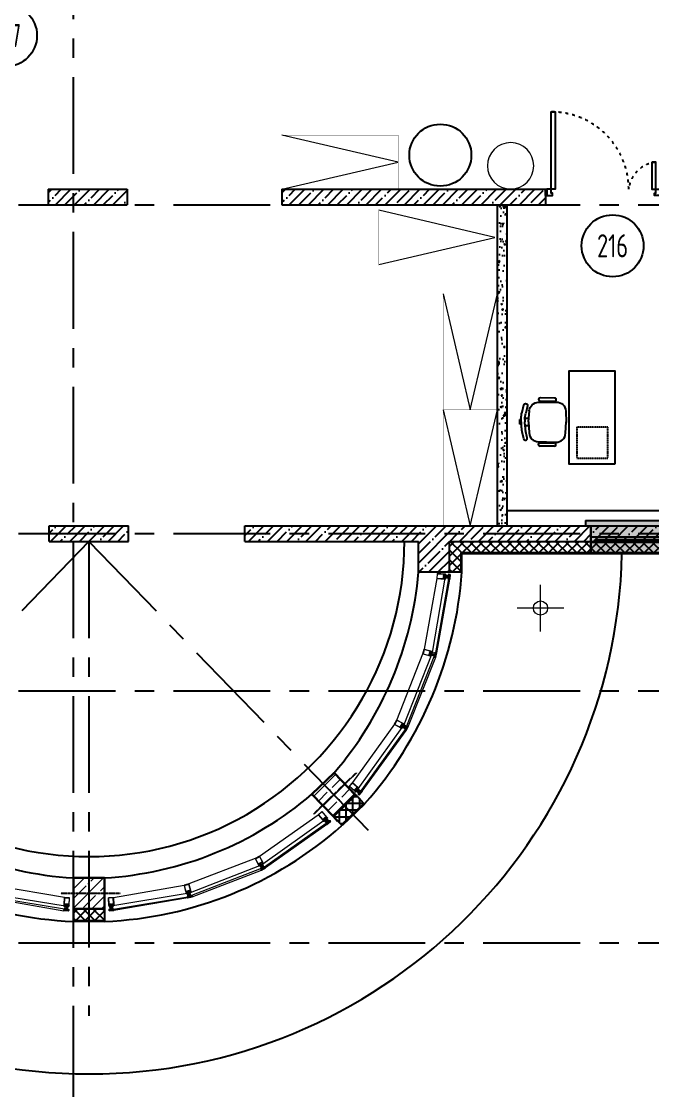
# Model space of a CAD drawing. Header units: millimetres. Extents: x -9318 to 9016603, y 0 to 838141.
# Drawn here: x 97305 to 105454, y 275955 to 289773 of the extents above; entities that cross this region are included whole.
import ezdxf
from ezdxf import colors
from ezdxf.entities.mleader import LeaderData, LeaderLine
from ezdxf.enums import TextEntityAlignment as Align
from ezdxf.math import Vec2, Vec3

# ---------------------------------------------------------------- set-up
doc = ezdxf.new("R2010")
doc.units = ezdxf.units.MM
for name, pattern in [('ACAD_ISO03W100', [30, 12, -18]), ('CENTER', [2, 1.25, -0.25, 0.25, -0.25]), ('HIDDEN', [6, 4, -2])]:
    doc.linetypes.add(name, pattern=pattern)
for name, color, linetype, lineweight in [('АР_Номер помещения', 1, 'Continuous', 25), ('АР_Перегородки витражные', 152, 'Continuous', 13), ('АР_Сущ Несущая стена', 202, 'Continuous', 30), ('АР_Штриховка монолит', 250, 'Continuous', 9), ('ТХ_мебель передв', 250, 'Continuous', 13)]:
    doc.layers.add(name, color=color, linetype=linetype, lineweight=lineweight)
doc.styles.add('ISOCPEUR', font='isocpeur.ttf', dxfattribs={"width": 0.7})
pattern_1 = [(90, (140697.79, 216407.274), (-87.5, 0), []), (180, (140697.79, 216407.274), (-7e-15, -87.5), [])]
pattern_2 = [(335.76716334, (-69115.3163, 318510.941), (0.651582564, 1.447617495), []), (65.76716334, (-69115.3163, 318510.941), (-1.447617495, 0.651582564), [])]

# ---------------------------------------------------------------- blocks, each defined once
blk = doc.blocks.new('Полуторная_на лестницу')
at = {"color": 8}
for points in [[(75, 80), (75, 1080), (125, 1080), (125, 80)], [(1375, 430), (1375, 80), (1425, 80), (1425, 430)]]:
    blk.add_lwpolyline(points, close=True, dxfattribs=at)
for points in [[(0, 0), (0, 80), (20, 80), (20, 0), (0, 0)], [(20, 80), (20, 0), (90, 0), (90, 30), (75, 30), (75, 80), (20, 80)], [(1480, 80), (1480, 0), (1410, 0), (1410, 30), (1425, 30), (1425, 80), (1480, 80)], [(1500, 0), (1500, 80), (1480, 80), (1480, 0), (1500, 0)]]:
    blk.add_lwpolyline(points, dxfattribs=at)
at = {"color": 8, "linetype": 'ACAD_ISO03W100', "ltscale": 3}
for centre, radius, start, end in [((75, 80), 1000, 0, 90), ((1465, 40), 392, 95.9075, 174.0925)]:
    blk.add_arc(centre, radius, start, end, dxfattribs=at)
blk = doc.blocks.new('*U853')
h = blk.add_hatch(color=8)
h.dxf.hatch_style = 1
h.paths.add_polyline_path([(-1380, -210), (70, -210), (70, -140), (0, -140), (0, 220), (-1310, 220), (-1310, -140), (-1380, -140)])
at = {"color": 8, "lineweight": 30}
for p, q in [((-1310, -140), (-1310, 220)), ((0, -140), (0, 220))]:
    blk.add_line(p, q, dxfattribs=at)
at = {"color": 8}
for p, q in [((0, 220), (-1310, 220)), ((-1310, 70), (0, 70)), ((-1310, 0), (0, 0)), ((-1240, 0), (-1240, 70)), ((-1240, 35), (-70, 35)), ((-70, 0), (-70, 70)), ((-1380, -210), (-1380, -140)), ((-1380, -140), (-1310, -140)), ((-1380, -210), (70, -210)), ((0, -140), (70, -140)), ((70, -210), (70, -140))]:
    blk.add_line(p, q, dxfattribs=at)
blk = doc.blocks.new('*U1155')
at = {"layer": 'АР_Номер помещения', "color": 8}
blk.add_circle((-14214, 6090), 400, dxfattribs=at)
at = {"color": 8, "style": 'ISOCPEUR', "width": 0.7, "flags": 1}
blk.add_attdef('КАТЕГОРИЯ', (-499, -2092), '', height=250, dxfattribs=at)
at = {"layer": 'АР_Номер помещения', "color": 8, "style": 'ISOCPEUR', "width": 0.7}
blk.add_attdef('НОМЕР_ПОМЕЩЕНИЯ', text='', height=300, dxfattribs=at).set_placement((-14214, 6090), align=Align.MIDDLE_CENTER)
blk = doc.blocks.new('*U1156')
at = {"layer": 'АР_Номер помещения', "color": 8}
blk.add_circle((-12386, 1728), 400, dxfattribs=at)
at = {"color": 8, "style": 'ISOCPEUR', "width": 0.7, "flags": 1}
blk.add_attdef('КАТЕГОРИЯ', (-499, -2092), '', height=250, dxfattribs=at)
at = {"layer": 'АР_Номер помещения', "color": 8, "style": 'ISOCPEUR', "width": 0.7}
blk.add_attdef('НОМЕР_ПОМЕЩЕНИЯ', text='', height=300, dxfattribs=at).set_placement((-12386, 1728), align=Align.MIDDLE_CENTER)
blk = doc.blocks.new('_DotSmall')
at = {"color": 8, "linetype": 'ByBlock', "const_width": 0.5}
blk.add_lwpolyline([(-0.0625, 0, 1), (0.0625, 0, 1)], format="xyb", close=True, dxfattribs=at)
blk = doc.blocks.new('стойка витр.')
h = blk.add_hatch()
h.set_pattern_fill('ANSI37', color=8, scale=0.5, angle=-69.2328)
h.set_pattern_definition(pattern_2)
edge = h.paths.add_edge_path()
edge.add_line((-23, 14), (-23, 15))
edge.add_arc((-23, 15), 0.427, 20.7605, 72.3)
edge.add_arc((-23, 16), 0.427, 110.764, 252.288, ccw=False)
edge.add_line((-23, 16), (-22, 16))
edge.add_arc((-22, 16), 0.183, 20.749, 110.7854, ccw=False)
edge.add_line((-22, 16), (-22, 16))
edge.add_arc((-22, 16), 0.183, 200.7666, 335.778)
edge.add_line((-22, 16), (-21, 18))
edge.add_arc((-22, 18), 0.637, 344.3928, 381.7249)
edge.add_line((-21, 18), (-23, 22))
edge.add_arc((-23, 22), 0.637, 19.8094, 57.1415)
edge.add_line((-23, 22), (-24, 23))
edge.add_arc((-24, 23), 0.183, 65.7564, 200.7677)
edge.add_line((-25, 23), (-24, 23))
edge.add_arc((-25, 23), 0.183, -69.251, 20.7854, ccw=False)
edge.add_line((-25, 23), (-26, 22))
edge.add_arc((-26, 23), 0.427, 149.2464, 290.7703, ccw=False)
edge.add_arc((-27, 23), 0.427, 329.2344, 380.7738)
edge.add_line((-26, 23), (-27, 24))
edge.add_arc((-27, 24), 0.183, 20.749, 110.7854)
edge.add_line((-27, 24), (-33, 22))
edge.add_arc((-33, 21), 0.306, 107.612, 200.6883)
edge.add_line((-34, 21), (-33, 21))
edge.add_arc((-33, 21), 0.304, 200.7453, 225.8124)
edge.add_line((-33, 21), (-32, 19))
edge.add_arc((-32, 19), 0.305, -108.8628, 45.7814, ccw=False)
edge.add_arc((-29, 28), 9.95, 231.9543, 250.0412, ccw=False)
edge.add_arc((-35, 20), 0.4, 42.3093, 119.225)
edge.add_arc((-35, 20), 0.602, 134.395, 228.6478)
edge.add_arc((-29, 28), 11, 232.0873, 240.8889)
edge.add_arc((-37, 13), 6.09, 40.7589, 60.6144, ccw=False)
edge.add_arc((-33, 17), 0.305, -34.8959, 41.6027, ccw=False)
edge.add_line((-32, 16), (-33, 16))
edge.add_arc((-33, 16), 0.305, 145.1101, 256.4243)
edge.add_line((-33, 15), (-32, 15))
edge.add_arc((-32, 15), 0.305, -34.8899, 76.4243, ccw=False)
edge.add_line((-32, 15), (-32, 14))
edge.add_arc((-32, 14), 0.305, 145.1101, 256.4243)
edge.add_line((-32, 13), (-31, 13))
edge.add_arc((-31, 13), 0.305, -24.2247, 76.4204, ccw=False)
edge.add_line((-31, 13), (-32, 11))
edge.add_arc((-31, 11), 0.305, 155.7711, 290.7403)
edge.add_line((-31, 11), (-23, 14))
edge.add_arc((-23, 14), 0.183, 290.749, 380.749)
edge = h.paths.add_edge_path(flags=16)
edge.add_line((-23, 21), (-22, 19))
edge.add_arc((-23, 18), 0.541, -69.2328, 20.7672, ccw=False)
edge.add_line((-23, 18), (-23, 18))
edge.add_arc((-24, 18), 0.541, 200.7672, 290.7672, ccw=False)
edge.add_line((-24, 18), (-25, 20))
edge.add_arc((-25, 20), 0.541, 110.7672, 200.7672, ccw=False)
edge.add_line((-25, 21), (-24, 21))
edge.add_arc((-24, 21), 0.541, 20.7672, 110.7672, ccw=False)
edge = h.paths.add_edge_path(flags=16)
edge.add_line((-27, 20), (-26, 17))
edge.add_arc((-26, 17), 0.541, -69.2328, 20.7672, ccw=False)
edge.add_line((-26, 16), (-28, 15))
edge.add_arc((-28, 16), 0.541, 200.7672, 290.7672, ccw=False)
edge.add_line((-29, 15), (-30, 19))
edge.add_arc((-30, 19), 0.541, 110.7672, 200.7672, ccw=False)
edge.add_line((-30, 20), (-28, 21))
edge.add_arc((-27, 20), 0.541, 20.7672, 110.7672, ccw=False)
h = blk.add_hatch()
h.set_pattern_fill('ANSI37', color=8, scale=0.5, angle=-69.2328)
h.set_pattern_definition([(335.76716334, (-69115.9168, 318510.7132), (0.651582564, 1.447617495), []), (65.76716334, (-69115.9168, 318510.7132), (-1.447617495, 0.651582564), [])])
edge = h.paths.add_edge_path()
edge.add_arc((-61, -46), 0.549, 155.7657, 200.7672)
edge.add_line((-62, -46), (-61, -44))
edge.add_arc((-61, -44), 0.183, 20.7672, 155.7657)
edge.add_line((-61, -44), (-61, -45))
edge.add_arc((-61, -45), 0.183, 200.7672, 290.7672)
edge.add_line((-61, -45), (-59, -44))
edge.add_arc((-60, -44), 0.427, -69.2328, 72.2936)
edge.add_arc((-59, -43), 0.427, 200.7672, 252.2936)
edge.add_line((-60, -43), (-63, -35))
edge.add_arc((-63, -34), 0.305, 110.7672, 200.7672)
edge.add_line((-63, -34), (-61, -33))
edge.add_arc((-60, -34), 0.304, 76.4029, 110.7672)
edge.add_line((-60, -33), (-60, -34))
edge.add_arc((-108, -56), 53, 16.7114, 24.8229)
edge.add_line((-57, -41), (-58, -41))
edge.add_arc((-58, -41), 0.305, 145.1109, 256.4234)
edge.add_line((-58, -42), (-57, -42))
edge.add_arc((-57, -42), 0.305, -34.8891, 76.4234)
edge.add_line((-57, -42), (-57, -43))
edge.add_arc((-57, -43), 0.305, 145.1109, 256.4234)
edge.add_line((-57, -44), (-56, -44))
edge.add_arc((-56, -44), 0.305, -34.8891, 76.4234)
edge.add_line((-56, -44), (-56, -45))
edge.add_arc((-56, -45), 0.305, 145.1109, 256.4234)
edge.add_line((-56, -46), (-55, -46))
edge.add_arc((-56, -46), 0.305, -34.8891, 76.4234)
edge.add_line((-55, -46), (-56, -47))
edge.add_arc((-56, -47), 0.305, 145.1109, 256.4234)
edge.add_line((-56, -47), (-55, -48))
edge.add_arc((-55, -48), 0.305, -34.8891, 76.4234)
edge.add_line((-55, -48), (-55, -49))
edge.add_arc((-55, -49), 0.305, 145.1109, 256.4234)
edge.add_line((-55, -49), (-54, -50))
edge.add_arc((-54, -50), 0.305, -34.8891, 76.4234)
edge.add_line((-54, -50), (-54, -51))
edge.add_arc((-54, -51), 0.305, 145.1109, 256.4234)
edge.add_line((-54, -51), (-53, -51))
edge.add_arc((-53, -52), 0.305, -43.6751, 76.4279)
edge.add_line((-53, -52), (-54, -53))
edge.add_arc((-54, -53), 0.305, 136.3286, 262.7471)
edge.add_arc((-55, -61), 7.99, 59.586, 82.7471)
edge.add_arc((-51, -54), 0.305, 253.291, 419.586)
edge.add_arc((-53, -61), 6.03, 73.291, 110.7672)
edge.add_line((-55, -55), (-55, -55))
edge.add_arc((-55, -55), 0.427, 200.7672, 290.7672)
edge.add_line((-55, -55), (-57, -51))
edge.add_arc((-56, -51), 0.427, 149.2366, 200.7672)
edge.add_arc((-57, -51), 0.427, -30.7634, 40.0143)
edge.add_arc((-57, -51), 0.427, 40.0005, 110.7672)
edge.add_line((-57, -50), (-58, -51))
edge.add_arc((-58, -51), 0.183, 110.7672, 200.7672)
edge.add_line((-58, -51), (-58, -51))
edge.add_arc((-59, -51), 0.183, 245.7686, 380.7672)
edge.add_line((-59, -51), (-60, -51))
edge.add_arc((-60, -50), 0.549, 200.7672, 245.7686)
edge.add_line((-60, -50), (-62, -46))
edge = h.paths.add_edge_path(flags=16)
edge.add_arc((-59, -49), 0.541, 200.7672, 290.7672)
edge.add_line((-61, -47), (-60, -49))
edge.add_arc((-60, -47), 0.541, 110.7672, 200.7672)
edge.add_line((-59, -46), (-60, -46))
edge.add_arc((-59, -46), 0.541, 20.7672, 110.7672)
edge.add_line((-58, -48), (-59, -46))
edge.add_arc((-58, -49), 0.541, -69.2328, 20.7672)
edge.add_line((-59, -50), (-58, -49))
h = blk.add_hatch()
h.set_pattern_fill('ANSI37', color=8, scale=0.5, angle=-69.2328)
h.set_pattern_definition(pattern_2)
edge = h.paths.add_edge_path()
edge.add_line((-8, -26), (-7, -27))
edge.add_arc((-8, -27), 0.427, -30.7656, 20.7738, ccw=False)
edge.add_arc((-7, -27), 0.427, 149.2464, 290.7703)
edge.add_line((-7, -28), (-6, -27))
edge.add_arc((-6, -27), 0.183, 290.749, 380.7854)
edge.add_line((-6, -27), (-6, -27))
edge.add_arc((-6, -27), 0.183, 65.7564, 200.7677, ccw=False)
edge.add_line((-5, -27), (-4, -27))
edge.add_arc((-4, -28), 0.637, 19.8094, 57.1415, ccw=False)
edge.add_line((-4, -28), (-2, -31))
edge.add_arc((-3, -32), 0.637, -15.6072, 21.7249, ccw=False)
edge.add_line((-2, -32), (-3, -33))
edge.add_arc((-3, -33), 0.183, 200.7666, 335.778, ccw=False)
edge.add_line((-3, -33), (-3, -33))
edge.add_arc((-3, -33), 0.183, 20.749, 110.7854)
edge.add_line((-3, -33), (-4, -34))
edge.add_arc((-4, -34), 0.427, 110.764, 252.288)
edge.add_arc((-5, -35), 0.427, 20.7605, 72.3, ccw=False)
edge.add_line((-4, -35), (-4, -36))
edge.add_arc((-4, -36), 0.183, -69.251, 20.7854, ccw=False)
edge.add_line((-4, -36), (-11, -38))
edge.add_arc((-11, -38), 0.306, 200.846, 293.9223, ccw=False)
edge.add_line((-11, -38), (-11, -38))
edge.add_arc((-11, -37), 0.304, 175.722, 200.789, ccw=False)
edge.add_line((-11, -37), (-11, -35))
edge.add_arc((-12, -35), 0.305, 355.7529, 510.3972)
edge.add_arc((-3, -40), 9.95, 151.4932, 169.58)
edge.add_arc((-13, -38), 0.4, 282.3093, 359.225, ccw=False)
edge.add_arc((-13, -38), 0.602, 172.8865, 267.1393, ccw=False)
edge.add_arc((-3, -40), 11, 160.6454, 169.447, ccw=False)
edge.add_arc((-19, -34), 6.09, 340.92, 360.7754)
edge.add_arc((-13, -34), 0.305, 359.9316, 436.4302)
edge.add_line((-13, -34), (-14, -34))
edge.add_arc((-14, -33), 0.305, 145.1101, 256.4243, ccw=False)
edge.add_line((-14, -33), (-14, -32))
edge.add_arc((-14, -32), 0.305, 325.1101, 436.4243)
edge.add_line((-14, -32), (-15, -32))
edge.add_arc((-15, -31), 0.305, 145.1101, 256.4243, ccw=False)
edge.add_line((-15, -31), (-14, -30))
edge.add_arc((-15, -30), 0.305, 325.1139, 425.759)
edge.add_line((-15, -30), (-16, -29))
edge.add_arc((-16, -29), 0.305, 110.794, 245.7633, ccw=False)
edge.add_line((-16, -29), (-8, -26))
edge.add_arc((-8, -26), 0.183, 20.7854, 110.7854, ccw=False)
edge = h.paths.add_edge_path(flags=16)
edge.add_line((-3, -31), (-4, -29))
edge.add_arc((-5, -29), 0.541, 20.7672, 110.7672)
edge.add_line((-5, -28), (-6, -29))
edge.add_arc((-6, -29), 0.541, 110.7672, 200.7672)
edge.add_line((-6, -29), (-5, -32))
edge.add_arc((-5, -32), 0.541, 200.7672, 290.7672)
edge.add_line((-5, -32), (-4, -32))
edge.add_arc((-4, -31), 0.541, 290.7672, 380.7672)
edge = h.paths.add_edge_path(flags=16)
edge.add_line((-7, -33), (-8, -29))
edge.add_arc((-9, -30), 0.541, 20.7672, 110.7672)
edge.add_line((-9, -29), (-11, -30))
edge.add_arc((-11, -31), 0.541, 110.7672, 200.7672)
edge.add_line((-11, -31), (-10, -34))
edge.add_arc((-10, -34), 0.541, 200.7672, 290.7672)
edge.add_line((-9, -35), (-7, -34))
edge.add_arc((-7, -33), 0.541, 290.7672, 380.7672)
at = {"color": 8, "lineweight": 0, "ltscale": 100, "transparency": 33554687}
for points in [[(-69, -58), (-90, -2), (-90, -1), (-89, -1), (-89, -1), (-88, -3), (-87, -3), (-87, -3), (-86, -3), (-87, -1), (-87, 0), (-82, 2), (-81, 1), (-80, 1), (-77, 4), (-78, 5), (-90, 0), (-91, -2), (-70, -59), (-68, -60), (-55, -55), (-55, -54), (-59, -54), (-59, -54), (-60, -56), (-65, -58), (-66, -57), (-67, -55), (-67, -55), (-68, -55), (-68, -56), (-67, -58), (-67, -58), (-68, -59)], [(66, 59), (-27, 24), (-26, 22), (-25, 22), (-25, 22), (-25, 23), (-21, 25), (-19, 21), (-19, 21), (-19, 21), (-18, 17), (-22, 16), (-23, 17), (-23, 16), (-23, 16), (-23, 14), (-17, 16), (-16, 17), (-15, 20), (-15, 20), (-17, 24), (-17, 25), (-17, 25), (-14, 27), (-12, 26), (-4, 5), (-5, 4), (-33, -7), (-33, -7), (-32, -8), (-31, -9), (-30, -9), (-30, -9), (-29, -9), (-29, -8), (-28, -9), (-27, -8), (-27, -8), (-26, -8), (-25, -7), (-25, -7), (-25, -7), (-24, -7), (-24, -6), (-23, -7), (-22, -6), (-22, -6), (-21, -6), (-20, -6), (-20, -5), (-20, -5), (-19, -5), (-18, -4), (-18, -5), (-17, -4), (-15, -5), (-15, -6), (-16, -8), (-16, -9), (-16, -8), (-17, -9), (-18, -9), (-18, -9), (-19, -9), (-19, -10), (-20, -10), (-21, -10), (-21, -11), (-21, -10), (-23, -11), (-23, -11), (-23, -11), (-24, -11), (-24, -12), (-25, -12), (-26, -12), (-26, -13), (-26, -12), (-28, -13), (-28, -13), (-28, -13), (-29, -13), (-29, -14), (-30, -15), (-29, -16), (-29, -16), (-1, -6), (0, -6), (8, -28), (8, -29), (4, -31), (3, -30), (3, -29), (2, -25), (2, -25), (-1, -23), (-2, -23), (-8, -25), (-7, -27), (-6, -28), (-6, -27), (-6, -26), (-2, -25), (0, -28), (0, -28), (0, -29), (1, -32), (-4, -34), (-4, -33), (-4, -33), (-5, -34), (-4, -36), (89, -1), (89, 1), (67, 59)], [(64, 56), (85, 0), (11, -28), (-11, 28)]]:
    blk.add_lwpolyline(points, close=True, dxfattribs=at)
for points in [[(-74, -6), (-74, -6), (-75, -6), (-74, -7), (-77, -8, -0.414362), (-77, -8), (-79, -2, -0.414326), (-79, 0), (-77, 0), (-77, -1), (-76, 0), (-76, 0), (-77, 3, 0.551224), (-78, 4), (-80, 1, -0.267349), (-81, 1), (-82, 1, 0.249629), (-83, 1), (-86, -2, 0.827043), (-86, -3), (-82, -2, -0.414326), (-81, -2), (-78, -9, 0.414326), (-77, -10), (-76, -9, -0.082799), (-72, -16), (-68, -26), (-68, -26), (-68, -26), (-65, -35, -0.082799), (-63, -43), (-64, -44, 0.414326), (-65, -45), (-62, -52, -0.414326), (-62, -53), (-66, -55, 0.827043), (-66, -56), (-61, -56, 0.249629), (-61, -55), (-60, -54, -0.267349), (-59, -54), (-56, -54, 0.551224), (-56, -54), (-57, -51), (-57, -50), (-58, -50), (-58, -51), (-59, -52, -0.414326), (-60, -51), (-63, -45, -0.414362), (-63, -45), (-60, -44), (-60, -45), (-60, -45), (-59, -44)], [(-74, 3, 0.57795), (-74, 4), (-75, 4, -0.615334), (-75, 4, 0.101403), (-74, 7, 0.887085), (-74, 7, -0.164997), (-77, 5), (-77, 5, 0.414304), (-78, 4), (-76, 1, 0.228696), (-76, 1, -0.319049), (-76, 0, -0.319002), (-76, 0), (-77, -1, -0.4144), (-77, -1), (-78, 0, 0.668339), (-78, 0), (-79, -2, 0.198883), (-79, -2), (-77, -6, 0.198883), (-77, -7), (-75, -7, 0.668339), (-75, -7), (-75, -7, -0.4144), (-75, -7), (-74, -6, -0.710202), (-73, -7, 0.228696), (-73, -7), (-70, -16, 0.414362), (-70, -16), (-67, -15, 0.151171), (-67, -15), (-67, -15, 0.035408), (-70, -8), (-71, -7, -0.527868), (-71, -7), (-70, -6, 0.527868), (-71, -6), (-72, -5, -0.527868), (-72, -5), (-71, -4, 0.527868), (-71, -4), (-72, -4, -0.527868), (-72, -3), (-72, -2, 0.527868), (-72, -2), (-73, -2, -0.527868), (-73, -1), (-73, 0, 0.527868), (-73, 0), (-74, 0, -0.527868), (-74, 1), (-73, 1, 0.527868), (-74, 2), (-74, 2, -0.527868), (-75, 3)], [(-23, 14), (-23, 15, 0.228752), (-23, 15, -0.710164), (-23, 16), (-22, 16, -0.4144), (-22, 16), (-22, 16, 0.66825), (-22, 16), (-21, 18, 0.164348), (-21, 18), (-23, 22, 0.164348), (-23, 22), (-24, 23, 0.66825), (-25, 23), (-24, 23, -0.4144), (-25, 23), (-26, 22, -0.710164), (-26, 23, 0.228752), (-26, 23), (-27, 24, 0.4144), (-27, 24), (-33, 22, 0.430028), (-34, 21), (-33, 21, 0.109814), (-33, 21), (-32, 19, -0.800036), (-32, 18, -0.079083), (-35, 20, 0.348803), (-35, 20, 0.436125), (-35, 19, 0.038423), (-34, 18, -0.086853), (-32, 17, -0.346763), (-32, 16), (-33, 16, 0.527877), (-33, 15), (-32, 15, -0.527877), (-32, 15), (-32, 14, 0.527877), (-32, 13), (-31, 13, -0.469739), (-31, 13), (-32, 11, 0.667984), (-31, 11), (-23, 14, 0.414214)], [(-32, -8), (-33, -7, 0.523933), (-33, -7), (-64, -19, 0.414326), (-65, -20), (-64, -21, 0.410627), (-63, -21), (-63, -21, 0.492552), (-63, -21), (-63, -20, -0.441111), (-63, -20), (-61, -19, -0.208057), (-60, -19, -0.000016), (-57, -21, -0.439819), (-56, -22, -0.000016), (-58, -25, -0.208057), (-58, -26), (-60, -27, -0.441111), (-60, -26), (-61, -26, 0.492552), (-61, -26), (-61, -26, 0.410627), (-62, -27), (-61, -28, 0.414326), (-61, -28), (-30, -17, 0.523933), (-29, -16), (-30, -15)], [(-53, -51, -0.57795), (-53, -52), (-54, -53, 0.615334), (-54, -53, -0.101403), (-51, -54, -0.887085), (-51, -55, 0.164997), (-55, -55), (-55, -55, -0.414304), (-55, -55), (-57, -51, -0.228696), (-57, -51, 0.319049), (-57, -50, 0.319002), (-57, -50), (-58, -51, 0.4144), (-58, -51), (-58, -51, -0.668339), (-59, -51), (-60, -51, -0.198883), (-60, -50), (-62, -46, -0.198883), (-62, -46), (-61, -44, -0.668339), (-61, -44), (-61, -45, 0.4144), (-61, -45), (-59, -44, 0.710202), (-59, -43, -0.228696), (-60, -43), (-63, -35, -0.414362), (-63, -34), (-61, -33, -0.151171), (-60, -33), (-60, -34, -0.035408), (-57, -41), (-58, -41, 0.527868), (-58, -42), (-57, -42, -0.527868), (-57, -42), (-57, -43, 0.527868), (-57, -44), (-56, -44, -0.527868), (-56, -44), (-56, -45, 0.527868), (-56, -46), (-55, -46, -0.527868), (-55, -46), (-56, -47, 0.527868), (-56, -47), (-55, -48, -0.527868), (-55, -48), (-55, -49, 0.527868), (-55, -49), (-54, -50, -0.527868), (-54, -50), (-54, -51, 0.527868), (-54, -51)], [(-8, -26), (-7, -27, -0.228752), (-7, -27, 0.710164), (-7, -28), (-6, -27, 0.4144), (-6, -27), (-6, -27, -0.66825), (-5, -27), (-4, -27, -0.164348), (-4, -28), (-2, -31, -0.164348), (-2, -32), (-3, -33, -0.66825), (-3, -33), (-3, -33, 0.4144), (-3, -33), (-4, -34, 0.710164), (-4, -34, -0.228752), (-4, -35), (-4, -36, -0.4144), (-4, -36), (-11, -38, -0.430028), (-11, -38), (-11, -38, -0.109814), (-11, -37), (-11, -35, 0.800036), (-12, -35, 0.079083), (-13, -38, -0.348803), (-13, -38, -0.436125), (-14, -38, -0.038423), (-13, -36, 0.086853), (-13, -34, 0.346763), (-13, -34), (-14, -34, -0.527877), (-14, -33), (-14, -32, 0.527877), (-14, -32), (-15, -32, -0.527877), (-15, -31), (-14, -30, 0.469739), (-15, -30), (-16, -29, -0.667984), (-16, -29), (-8, -26, -0.414214)]]:
    blk.add_lwpolyline(points, format="xyb", close=True, dxfattribs=at)
for points in [[(-72, 0), (-73, 0)], [(-70, -6), (-69, -6), (-31, 9), (-31, 9), (-31, 11)], [(-27, 24), (-27, 24)], [(-23, 14), (-23, 14)], [(-56, -42), (-56, -41), (-17, -27), (-17, -27), (-16, -29)]]:
    blk.add_lwpolyline(points, dxfattribs=at)
at = {"color": 8}
blk.add_lwpolyline([(-73, 0), (-55, -48), (-54, -48), (-72, 0)], close=True, dxfattribs=at)
for points in [[(-27, 20), (-26, 17, -0.414214), (-26, 16), (-28, 15, -0.414214), (-29, 15), (-30, 19, -0.414214), (-30, 20), (-28, 21, -0.414214)], [(-23, 21), (-22, 19, -0.414214), (-23, 18), (-23, 18, -0.414214), (-24, 18), (-25, 20, -0.414214), (-25, 21), (-24, 21, -0.414214)], [(-75, -2), (-74, -4, -0.414214), (-75, -5), (-76, -5, -0.414214), (-77, -5), (-78, -3, -0.414214), (-77, -2), (-76, -2, -0.414214)], [(-58, -48), (-59, -46, 0.414214), (-59, -46), (-60, -46, 0.414214), (-61, -47), (-60, -49, 0.414214), (-59, -50), (-58, -49, 0.414214)], [(-7, -33), (-8, -29, 0.414214), (-9, -29), (-11, -30, 0.414214), (-11, -31), (-10, -34, 0.414214), (-9, -35), (-7, -34, 0.414214)], [(-3, -31), (-4, -29, 0.414214), (-5, -28), (-6, -29, 0.414214), (-6, -29), (-5, -32, 0.414214), (-5, -32), (-4, -32, 0.414214)]]:
    blk.add_lwpolyline(points, format="xyb", close=True, dxfattribs=at)
at = {"color": 8, "lineweight": 0, "ltscale": 100, "transparency": 33554687}
blk.add_arc((-33, 21), 0.305, 110.7562, 200.7779, dxfattribs=at)
blk = doc.blocks.new('A$Ccadbda81')
at = {"layer": 'АР_Перегородки витражные', "color": 8}
for p, q in [((89, -1005), (-114, -61)), ((-95, -53), (104, -1006)), ((145, -997), (-54, -43)), ((55, -46), (251, -953)), ((108, -1064), (489, -1941)), ((508, -1935), (124, -1053)), ((163, -1037), (546, -1918)), ((636, -1855), (270, -1012)), ((666, -1908), (1236, -2643)), ((1113, -2760), (520, -1993)), ((533, -1980), (1130, -2751)), ((1163, -2725), (567, -1955))]:
    blk.add_line(p, q, dxfattribs=at)
at = {"layer": 'АР_Перегородки витражные', "color": 8, "xscale": -1}
for p, rotation in [((-31, -22), 206.0439613467204), ((1196, -2723), 244.0437384224219)]:
    blk.add_blockref('стойка витр.', p, dxfattribs=dict(at, rotation=rotation))
at = {"layer": 'АР_Перегородки витражные', "color": 8}
for p, rotation in [((181, -1008), 357.0718620546067), ((579, -1924), 9.301548555461455)]:
    blk.add_blockref('стойка витр.', p, dxfattribs=dict(at, rotation=rotation))
blk = doc.blocks.new('A$C81a96c4f')
at = {"layer": 'АР_Штриховка монолит', "ltscale": 100}
h = blk.add_hatch(dxfattribs=at)
h.set_pattern_fill('ANSI35', color=8, scale=700)
h.set_pattern_definition([(45, (-977645.9, 95082.39), (-123.743687, 123.743687), []), (45, (-977522.15, 95082.39), (-123.743687, 123.743687), [218.75, -43.75, 0, -43.75])])
h.paths.add_polyline_path([(-3166, -2990), (-3443, -3278), (-3156, -3556), (-2878, -3268)])
h = blk.add_hatch(dxfattribs=at)
h.set_pattern_fill('ANSI35', color=8, scale=700)
h.set_pattern_definition([(45, (-971324.91, 95091.84), (-123.743687, 123.743687), []), (45, (-971201.17, 95091.84), (-123.743687, 123.743687), [218.75, -43.75, 0, -43.75])])
h.paths.add_polyline_path([(3166, -2990), (2878, -3268), (3156, -3556), (3443, -3278)])
h = blk.add_hatch(dxfattribs=at)
h.set_pattern_fill('ANSI35', color=8, scale=700)
h.set_pattern_definition([(45, (177458.83, -66645.68), (-123.74369, 123.74369), []), (45, (177582.58, -66645.68), (-123.74369, 123.74369), [218.75, -43.75, 0, -43.75])])
h.paths.add_polyline_path([(200, -4350), (-200, -4350), (-200, -4750), (200, -4750)])
at = {"layer": 'АР_Сущ Несущая стена', "color": 8, "ltscale": 100}
for points in [[(-2878, -3268), (-3166, -2990), (-3443, -3278), (-3156, -3556)], [(2878, -3268), (3166, -2990), (3443, -3278), (3156, -3556)], [(-200, -4350), (200, -4350), (200, -4750), (-200, -4750)]]:
    blk.add_lwpolyline(points, close=True, dxfattribs=at)
blk = doc.blocks.new('стол с тумбой 1200х600')
at = {"color": 8}
blk.add_lwpolyline([(-19012, 19801), (-19012, 21001), (-19612, 21001), (-19612, 19801)], close=True, dxfattribs=at)
at = {"color": 8, "linetype": 'HIDDEN', "ltscale": 0.1}
blk.add_lwpolyline([(-19505, 19875), (-19105, 19875), (-19105, 20275), (-19505, 20275)], close=True, dxfattribs=at)
blk = doc.blocks.new('М-60')
at = {"color": 8, "extrusion": (-6.19742e-05, 0.000470712, 1)}
for p, q in [((7035415, 1186627, 0), (7035232, 1186627, 0)), ((7035232, 1186586, 0), (7035416, 1186587, 0)), ((7034998, 1186438, 0), (7035020, 1186531, 0)), ((7035068, 1186520, 0), (7035047, 1186426, 0)), ((7035049, 1186549, 0), (7035051, 1186549, 0)), ((7035086, 1186313, 0), (7035093, 1186455, 0)), ((7035202, 1186569, 0), (7035439, 1186576, 0)), ((7035563, 1186460, 0), (7035570, 1186313, 0)), ((7034971, 1186283, 0), (7034970, 1186343, 0)), ((7034989, 1186343, 0), (7034971, 1186343, 0)), ((7034971, 1186343, 0), (7034971, 1186283, 0)), ((7034989, 1186313, 0), (7034989, 1186356, 0)), ((7034989, 1186313, 0), (7034989, 1186343, 0)), ((7034989, 1186313, 0), (7034989, 1186283, 0)), ((7034989, 1186313, 0), (7034990, 1186270, 0)), ((7035037, 1186344, 0), (7035037, 1186313, 0)), ((7035038, 1186283, 0), (7035037, 1186314, 0)), ((7035038, 1186361, 0), (7035088, 1186361, 0)), ((7035086, 1186315, 0), (7035095, 1186173, 0)), ((7035565, 1186174, 0), (7035570, 1186322, 0)), ((7034989, 1186283, 0), (7034971, 1186283, 0)), ((7035000, 1186188, 0), (7035023, 1186096, 0)), ((7035038, 1186266, 0), (7035089, 1186266, 0)), ((7035071, 1186108, 0), (7035048, 1186201, 0)), ((7035053, 1186078, 0), (7035054, 1186078, 0)), ((7035206, 1186060, 0), (7035443, 1186057, 0)), ((7035236, 1186044, 0), (7035420, 1186046, 0)), ((7035420, 1186005, 0), (7035237, 1186003, 0))]:
    blk.add_line(p, q, dxfattribs=at)
for centre, start, end in [((7035230, 1186606, 122), 84.9987, 275.5247), ((7035417, 1186607, 122), 264.9987, 95.5247), ((7035234, 1186024, 122), 85.3479, 275.874), ((7035422, 1186026, 122), 265.3479, 95.874)]:
    blk.add_arc(centre, 20.6, start, end, dxfattribs=at)
at = {"color": 8, "extrusion": (6.19742e-05, -0.000470712, -1)}
for centre, major_axis, start_param, end_param in [((7035043, 1186525, 0), (15.6, 18.5, 0), 4.240369, 5.829345), ((7035045, 1186525, 0), (15.6, 18.5, 0), -0.45384, 1.098777), ((7035213, 1186449, 0), (77.8, 92.6, 0), 4.061153, 5.558057), ((7035442, 1186455, 0), (77.8, 92.6, 0), -0.725128, 0.826554), ((7035352, 1186356, 0), (-278, 234, 0), 5.584367, 5.811166), ((7035400, 1186344, 0), (234, 278, 0), 4.01357, 4.240369)]:
    blk.add_ellipse(centre, major_axis=major_axis, ratio=1, start_param=start_param, end_param=end_param, dxfattribs=at)
at = {"color": 8, "extrusion": (-6.19742e-05, 0.000470712, 1)}
for centre, major_axis, start_param, end_param in [((7035353, 1186275, 0), (-274, -238, 0), 5.584367, 5.811166), ((7035401, 1186288, 0), (238, -274, 0), 4.01357, 4.240369), ((7035215, 1186180, 0), (79.2, -91.4, 0), 4.061153, 5.558057), ((7035444, 1186178, 0), (79.2, -91.4, 0), -0.725128, 0.826554), ((7035047, 1186101, 0), (15.8, -18.3, 0), 4.240369, 5.829345), ((7035048, 1186102, 0), (15.8, -18.3, 0), -0.45384, 1.098777)]:
    blk.add_ellipse(centre, major_axis=major_axis, ratio=1, start_param=start_param, end_param=end_param, dxfattribs=at)
blk = doc.blocks.new('У016')
at = {"layer": 'ТХ_мебель передв', "color": 8, "lineweight": 0, "ltscale": 100, "transparency": 33554687}
for p, q in [((-49562.5, 37416.5), (-49212.5, 35916.5)), ((-49212.5, 35916.5), (-48862.5, 37416.5))]:
    blk.add_line(p, q, dxfattribs=at)
at = {"layer": 'ТХ_мебель передв', "color": 8, "lineweight": 0, "ltscale": 100, "transparency": 33554687, "const_width": 1}
blk.add_lwpolyline([(-49562.5, 37416.5), (-49562.5, 35916.5), (-48862.5, 35916.5), (-48862.5, 37416.5)], close=True, dxfattribs=at)
blk = doc.blocks.new('У012')
at = {"layer": 'ТХ_мебель передв', "color": 8}
blk.add_open_spline([(-181454, 44964, -1), (-181454, 44799, -1), (-181586, 44667, -1), (-181750, 44667, -1), (-181920, 44667, -1), (-182052, 44799, -1), (-182052, 44964, -1), (-182052, 45133, -1), (-181920, 45265, -1), (-181750, 45265, -1), (-181586, 45265, -1), (-181454, 45133, -1), (-181454, 44964, -1)], degree=3, knots=[0, 0, 0, 0, 1, 1, 1, 2, 2, 2, 3, 3, 3, 4, 4, 4, 4], dxfattribs=at)

msp = doc.modelspace()

# ---------------------------------------------------------------- hatches: boundary and pattern name
at = {"ltscale": 100}
h = msp.add_hatch(dxfattribs=at)
h.set_pattern_fill('ANSI37', color=256, scale=700)
h.set_pattern_definition([(45, (-881264.54, 320766.49), (-61.871843, 61.871843), []), (135, (-881264.54, 320766.49), (-61.871843, -61.871843), [])])
h.paths.add_polyline_path([(78816.68, 319351.77), (78666.68, 319351.77), (78661.91, 318782.96), (81791.91, 318782.96), (81791.91, 315852.96), (84912.07, 315852.96), (84912.07, 307832.96), (81111.91, 307832.96), (81111.91, 307702.96), (75721.91, 307702.96), (75721.91, 299092.96), (80697.1, 299092.96), (80697.1, 303057.96), (115497.1, 303057.96), (115497.1, 299092.96), (125997.1, 299092.96), (125997.1, 281222.96), (132347.11, 281222.96), (132347.08, 271512.96), (119247.1, 271512.96), (119247.1, 277862.96), (111367.1, 277862.96), (111367.1, 283052.96), (102831.79, 283052.96), (102831.79, 282652.96), (102981.79, 282652.96), (102981.79, 282902.96), (111217.1, 282902.96), (111217.1, 277712.96), (119097.1, 277712.96), (119097.1, 271362.96), (132497.08, 271362.96), (132497.11, 281372.96), (126147.1, 281372.96), (126147.1, 299242.96), (115647.1, 299242.96), (115647.1, 303207.96), (80547.1, 303207.96), (80547.1, 299242.96), (75871.91, 299242.96), (75871.91, 307552.96), (81261.91, 307552.96), (81261.91, 307682.96), (85062.07, 307682.96), (85062.07, 316002.96), (81941.91, 316002.96), (81941.91, 318932.96), (78811.91, 318932.96)])
h.paths.add_polyline_path([(78661.91, 320991.77), (78811.91, 320991.77), (78811.91, 322133.22), (78961.91, 322133.22), (78961.91, 322283.22), (78661.91, 322283.22)])
h = msp.add_hatch(dxfattribs=at)
h.set_pattern_fill('ANSI35', color=256, scale=700)
h.set_pattern_definition([(45, (-876553.71, 385962.85), (-123.743687, 123.743687), []), (45, (-876429.97, 385962.85), (-123.743687, 123.743687), [218.75, -43.75, 0, -43.75])])
h.paths.add_polyline_path([(98669.1, 287602.96), (97649.1, 287602.96), (97649.1, 287402.96), (98669.1, 287402.96)])
h = msp.add_hatch(dxfattribs=at)
h.set_pattern_fill('ANSI35', color=256, scale=700)
h.set_pattern_definition([(45, (-873533.71, 385962.85), (-123.743687, 123.743687), []), (45, (-873409.97, 385962.85), (-123.743687, 123.743687), [218.75, -43.75, 0, -43.75])])
h.paths.add_polyline_path([(104070.49, 287602.96), (100669.1, 287602.96), (100669.1, 287402.96), (104070.49, 287402.96)])
h = msp.add_hatch(dxfattribs=at)
h.set_pattern_fill('AR-CONC', color=256, scale=30)
h.set_pattern_definition([(50, (140697.8, 216407.27), (215.17805, -18.82564), [22.5, -247.5]), (355, (140697.8, 216407.27), (-41.6254, 225.65764), [18, -198]), (100.45144, (140715.72, 216405.7), (173.55265, 206.832), [19.12206, -210.34263]), (46.1842, (140697.8, 216467.27), (320.1724, -49.6558), [33.75, -371.25]), (96.63564, (140724.47, 216463.14), (280.3986, 292.2356), [28.6831, -315.5141]), (351.18416, (140697.8, 216467.27), (280.3986, 292.2356), [27, -297]), (21, (140727.8, 216452.27), (179.0721, -120.78567), [22.5, -247.5]), (326, (140727.8, 216452.27), (72.9946, 217.545), [18, -198]), (71.45144, (140742.72, 216442.2), (252.0667, 96.75935), [19.12206, -210.34263]), (37.5, (140697.79, 216407.274), (3.64796, 99.868156), [0, -195.6, 0, -201, 0, -198.75]), (7.5, (140697.79, 216407.27), (78.92086, 118.32351), [0, -114.6, 0, -191.1, 0, -75.75]), (327.5, (140630.89, 216407.274), (160.14673, -6.76646), [0, -75, 0, -234, 0, -310.5]), (317.5, (140600.9, 216407.27), (174.95585, 30.0315), [0, -97.5, 0, -155.4, 0, -220.5])])
h.paths.add_polyline_path([(103450.47, 287402.96), (103450.5, 283252.96), (103570.5, 283252.96), (103570.47, 287402.96)])
h = msp.add_hatch(dxfattribs=at)
h.set_pattern_fill('ANSI35', color=256, scale=700)
h.set_pattern_definition([(45, (-882060.07, 381612.85), (-123.743687, 123.743687), []), (45, (-881936.33, 381612.85), (-123.743687, 123.743687), [218.75, -43.75, 0, -43.75])])
h.paths.add_polyline_path([(98689.12, 283252.96), (97665.11, 283252.96), (97665.11, 283052.96), (98689.12, 283052.96)])
h = msp.add_hatch(dxfattribs=at)
h.set_pattern_fill('ANSI35', color=256, scale=700)
h.set_pattern_definition([(45, (-879505.99, 381612.85), (-123.743687, 123.743687), []), (45, (-879382.25, 381612.85), (-123.743687, 123.743687), [218.75, -43.75, 0, -43.75])])
h.paths.add_polyline_path([(111367.1, 283252.96), (100189.12, 283252.96), (100189.12, 283052.96), (102431.79, 283052.96), (102431.79, 282652.96), (102831.79, 282652.96), (102831.79, 283052.96), (111367.1, 283052.96)])
h = msp.add_hatch(dxfattribs=at)
h.set_pattern_fill('ANSI37', color=256, scale=700, angle=45)
h.set_pattern_definition(pattern_1)
edge = h.paths.add_edge_path()
edge.add_arc((98175.64, 283051.28), 4822.6, 311.614942, 316.437238, ccw=False)
edge.add_line((101378.43, 279445.79), (101332.87, 279497.16))
edge.add_line((101332.87, 279497.16), (101620.57, 279775.02))
edge.add_line((101620.57, 279775.02), (101670.19, 279727.8))
h = msp.add_hatch(dxfattribs=at)
h.set_pattern_fill('ANSI37', color=256, scale=700, angle=45)
h.set_pattern_definition(pattern_1)
h.paths.add_polyline_path([(101334.35, 279495.61), (101438.57, 279387.69), (101726.3, 279665.55), (101622.13, 279773.43)])
h = msp.add_hatch(dxfattribs=at)
h.set_pattern_fill('ANSI37', color=256, scale=700)
h.set_pattern_definition([(45, (140697.79, 216407.274), (-61.87184, 61.87184), []), (135, (140697.79, 216407.274), (-61.87184, -61.87184), [])])
h.paths.add_polyline_path([(97977.1, 278300.81), (97977.1, 278150.78), (98377.1, 278150.78), (98377.1, 278300.75)])

# ---------------------------------------------------------------- linework, layer by layer
at = {"linetype": 'CENTER', "ltscale": 1000}
for p, q in [((97977.1, 269801.69), (97977.1, 304109.16)), ((51268.34, 287402.96), (134865.51, 287402.96)), ((51268.34, 283152.96), (134865.51, 283152.96)), ((98177.1, 283052.96), (94571.82, 279319.58)), ((98177.11, 283052.96), (94571.84, 279319.58)), ((98177.1, 283052.96), (98177.1, 276920.88)), ((98177.1, 283052.96), (101782.37, 279319.58)), ((98177.11, 283052.96), (98177.11, 276920.88)), ((98177.11, 283052.96), (101782.39, 279319.58)), ((51268.34, 281122.96), (134865.51, 281122.96)), ((51268.34, 277862.96), (134865.51, 277862.96))]:
    msp.add_line(p, q, dxfattribs=at)
at = {"ltscale": 100}
for p, q in [((97649.1, 287602.96), (98669.1, 287602.96)), ((97649.1, 287602.96), (97649.1, 287402.96)), ((98669.1, 287602.96), (98669.1, 287402.96)), ((100669.1, 287602.96), (104070.49, 287602.96)), ((100669.1, 287602.96), (100669.1, 287402.96)), ((104070.49, 287603.01), (104070.49, 287403.01)), ((97649.1, 287402.96), (98669.1, 287402.96)), ((100669.1, 287402.96), (104070.49, 287403.01)), ((103570.5, 283452.98), (111367.1, 283452.96)), ((97665.11, 283252.96), (98689.12, 283252.96)), ((97665.11, 283052.96), (97665.11, 283252.96)), ((98689.12, 283052.96), (98689.12, 283252.96)), ((100189.12, 283252.96), (111367.1, 283252.96)), ((100189.12, 283052.96), (100189.12, 283252.96)), ((97665.11, 283052.96), (98689.12, 283052.96)), ((100189.12, 283052.96), (102431.79, 283052.96)), ((102831.79, 283052.96), (111367.1, 283052.96)), ((111217.1, 282902.96), (102981.79, 282902.96)), ((111207.1, 282892.96), (102991.79, 282892.96)), ((102991.81, 282652.96), (102831.79, 282652.96)), ((97977.1, 278300.78), (97977.1, 278140.78))]:
    msp.add_line(p, q, dxfattribs=at)
at = {"linetype": 'CENTER', "ltscale": 0.5}
for p, q in [((101629.85, 280061.99), (101076.26, 279527.4)), ((101629.86, 280061.99), (101076.28, 279527.4)), ((98583.12, 278502.96), (97813.52, 278502.96))]:
    msp.add_line(p, q, dxfattribs=at)
at = {"ltscale": 100}
for points in [[(103450.47, 283252.96), (103450.47, 287402.96)], [(103570.49, 287402.96), (103570.5, 283252.96)], [(102431.79, 282652.96), (102431.79, 283052.96)], [(102431.81, 282652.96), (102431.81, 283052.96)], [(102831.79, 282652.96), (102831.79, 283052.96)], [(102831.81, 282652.96), (102831.81, 283052.96)], [(102981.79, 282652.96), (102981.79, 282902.96)], [(102981.81, 282652.96), (102981.81, 282902.96)], [(102991.79, 282652.96), (102991.79, 282892.96)], [(102991.81, 282652.96), (102991.81, 282892.96)], [(102831.79, 282652.96), (102431.79, 282652.96)], [(101620.57, 279775.02), (101677.43, 279720.9)], [(101620.6, 279775.04), (101733.25, 279658.36)], [(101726.3, 279665.55), (101438.57, 279387.69)], [(101733.25, 279658.36), (101445.52, 279380.5)], [(101332.84, 279497.16), (101385.07, 279438.31)], [(101332.87, 279497.17), (101445.5, 279380.48)], [(98377.13, 278302.96), (97977.11, 278302.96), (97977.11, 278702.96)], [(97977.11, 278702.96), (98377.11, 278702.96), (98377.11, 278302.96)], [(97977.13, 278302.96), (97977.13, 278702.96)], [(98377.13, 278702.96), (98377.13, 278302.96)], [(97977.11, 278302.96), (97977.1, 278222.77)], [(97977.13, 278302.96), (97977.11, 278222.77)], [(98377.11, 278302.96), (98377.11, 278140.7)], [(98377.1, 278150.78), (97977.1, 278150.78)], [(98377.1, 278140.78), (97977.1, 278140.78)]]:
    msp.add_lwpolyline(points, dxfattribs=at)
at = {"lineweight": 0, "ltscale": 100, "transparency": 33554687, "const_width": 2}
msp.add_lwpolyline([(103570.51, 286352.93), (103620.51, 286352.93), (103620.51, 284852.93), (103570.51, 284852.93)], close=True, dxfattribs=at)
at = {"lineweight": 0}
for points in [[(104006.86, 281889.74), (104006.86, 282492.24)], [(104308.12, 282190.99), (103705.61, 282190.99)]]:
    msp.add_lwpolyline(points, dxfattribs=at)
at = {"ltscale": 100}
for points in [[(101055.01, 279784.9), (101342.75, 280062.76), (101620.61, 279775.02), (101332.87, 279497.16)], [(101055.03, 279784.9), (101342.77, 280062.76), (101620.63, 279775.02), (101332.89, 279497.16)]]:
    msp.add_lwpolyline(points, close=True, dxfattribs=at)
at = {"ltscale": 0.1}
msp.add_circle((102713.83, 288044.39), 400, dxfattribs=at)
at = {"lineweight": 0}
msp.add_circle((104006.86, 282190.99), 92.04, dxfattribs=at)
at = {"ltscale": 100}
for centre, radius, start, end in [((98176.73, 283052.51), 4073.78, 179.993748, 0.006228), ((98176.75, 283052.51), 4073.78, 179.993748, 0.006228), ((98179.73, 283050.41), 6880.89, 181.310425, 358.689575), ((97876.69, 283044.1), 4571.87, 319.299454, 355.092049), ((97960.01, 283005.48), 5044.12, 318.502131, 355.992406), ((98251.66, 283237.51), 4542.85, 229.464718, 266.535), ((98102.56, 283237.48), 4542.83, 273.464615, 310.535182), ((98177.07, 283052.9), 4916.2, 228.331289, 267.668711), ((98175.64, 283051.28), 4914.71, 272.389414, 311.614889)]:
    msp.add_arc(centre, radius, start, end, dxfattribs=at)

# ---------------------------------------------------------------- block references
ref = msp.add_blockref('*U1155', (111320.13, 283499.68))
ref.add_attrib('НОМЕР_ПОМЕЩЕНИЯ', '217', dxfattribs={"layer": 'АР_Номер помещения', "color": 8, "height": 300, "style": 'ISOCPEUR', "width": 0.7}).set_placement((97105.68, 289589.71), align=Align.MIDDLE_CENTER)
for name, p in [('Полуторная_на лестницу', (104070.49, 287523.01)), ('У012', (285373.55, 242940.73, 0.56)), ('У016', (152312.97, 248836.41)), ('стол с тумбой 1200х600', (123982.68, 264251.81)), ('У016', (152312.97, 247336.41))]:
    msp.add_blockref(name, p)
for name, p, rotation in [('У016', (138085.6, 337165.46), 90), ('У016', (139335.65, 336194.27), 90), ('М-60', (-6949209.31, -789680.93, 0.04), 359.0887326624886)]:
    msp.add_blockref(name, p, dxfattribs=dict(rotation=rotation))
ref = msp.add_blockref('*U1156', (117323.78, 285144.76))
ref.add_attrib('НОМЕР_ПОМЕЩЕНИЯ', '216', dxfattribs={"layer": 'АР_Номер помещения', "color": 8, "height": 300, "style": 'ISOCPEUR', "width": 0.7}).set_placement((104937.34, 286872.76), align=Align.MIDDLE_CENTER)
at = {"xscale": -1, "rotation": 180}
msp.add_blockref('*U853', (105967.1, 283112.96), dxfattribs=at)
at = {"ltscale": 100, "xscale": -1}
for p, rotation in [((102721.06, 282619.64), 1.999999999999993), ((97909.69, 278396.37), 272.4330061418909)]:
    msp.add_blockref('A$Ccadbda81', p, dxfattribs=dict(at, rotation=rotation))
at = {"ltscale": 100}
msp.add_blockref('A$C81a96c4f', (98177.11, 283052.96), dxfattribs=at)
at = {"ltscale": 100, "rotation": 87.56699385810907}
msp.add_blockref('A$Ccadbda81', (98443.98, 278398.07), dxfattribs=at)

# ---------------------------------------------------------------- leaders
ml = msp.add_multileader_mtext('Standard')
ml.set_content('+13,700', color=8, style='ISOCPEUR')
ml.set_leader_properties(color=8, linetype='Continuous', lineweight=-1)
ml.set_arrow_properties(name='DOTSMALL')
ml.build(insert=Vec2(0, 0))
ml.multileader.update_dxf_attribs({"has_text_frame": 1, "text_left_attachment_type": 4, "text_right_attachment_type": 4, "dogleg_length": 100, "arrow_head_size": 180})
ctx = ml.context
ctx.base_point, ctx.char_height, ctx.arrow_head_size, ctx.landing_gap_size, ctx.plane_origin = Vec3(118053.07, 658154.33), 250, 180, 50, Vec3(117803.7, 657493.51)
ctx.left_attachment, ctx.right_attachment = 4, 4
notes = []
notes.append((ctx, [(0, (0, 0, 0), (0, 0), (1, 0), 1, [])]))
ctx.mtext.insert, ctx.mtext.width, ctx.mtext.line_spacing_style, ctx.mtext.flow_direction = Vec3(118103.07, 658487.66), 852.697, 2, 5
ml = msp.add_multileader_mtext('Standard')
ml.set_content('+15,850', color=8, style='ISOCPEUR')
ml.set_leader_properties(color=8, linetype='Continuous', lineweight=-1)
ml.set_arrow_properties(name='DOTSMALL')
ml.build(insert=Vec2(0, 0))
ml.multileader.update_dxf_attribs({"has_text_frame": 1, "text_left_attachment_type": 4, "text_right_attachment_type": 4, "dogleg_length": 100, "arrow_head_size": 180})
ctx = ml.context
ctx.base_point, ctx.char_height, ctx.arrow_head_size, ctx.landing_gap_size, ctx.plane_origin = Vec3(116043.29, 652621.27), 250, 180, 50, Vec3(116522.41, 649668.82)
ctx.left_attachment, ctx.right_attachment = 4, 4
notes.append((ctx, [(0, (0, 0, 0), (0, 0), (1, 0), 1, [])]))
ctx.mtext.insert, ctx.mtext.width, ctx.mtext.line_spacing_style, ctx.mtext.flow_direction = Vec3(116093.29, 652954.61), 852.697, 2, 5
ml = msp.add_multileader_mtext('Standard')
ml.set_content('+9,800', color=8, style='ISOCPEUR')
ml.set_leader_properties(color=8, linetype='Continuous', lineweight=-1)
ml.set_arrow_properties(name='DOTSMALL')
ml.build(insert=Vec2(0, 0))
ml.multileader.update_dxf_attribs({"has_text_frame": 1, "text_left_attachment_type": 4, "text_right_attachment_type": 4, "dogleg_length": 100, "arrow_head_size": 180})
ctx = ml.context
ctx.base_point, ctx.char_height, ctx.arrow_head_size, ctx.landing_gap_size, ctx.plane_origin = Vec3(118053.07, 538154.33), 250, 180, 50, Vec3(117803.7, 537493.51)
ctx.left_attachment, ctx.right_attachment = 4, 4
notes.append((ctx, [(0, (0, 0, 0), (0, 0), (1, 0), 1, [])]))
ctx.mtext.insert, ctx.mtext.width, ctx.mtext.line_spacing_style, ctx.mtext.flow_direction = Vec3(118103.07, 538487.66), 852.697, 2, 5
ml = msp.add_multileader_mtext('Standard')
ml.set_content('+11,750', color=8, style='ISOCPEUR')
ml.set_leader_properties(color=8, linetype='Continuous', lineweight=-1)
ml.set_arrow_properties(name='DOTSMALL')
ml.build(insert=Vec2(0, 0))
ml.multileader.update_dxf_attribs({"has_text_frame": 1, "text_left_attachment_type": 4, "text_right_attachment_type": 4, "dogleg_length": 100, "arrow_head_size": 180})
ctx = ml.context
ctx.base_point, ctx.char_height, ctx.arrow_head_size, ctx.landing_gap_size, ctx.plane_origin = Vec3(116043.29, 532621.27), 250, 180, 50, Vec3(116522.41, 529668.82)
ctx.left_attachment, ctx.right_attachment = 4, 4
notes.append((ctx, [(0, (0, 0, 0), (0, 0), (1, 0), 1, [])]))
ctx.mtext.insert, ctx.mtext.width, ctx.mtext.line_spacing_style, ctx.mtext.flow_direction = Vec3(116093.29, 532954.61), 852.697, 2, 5
for ctx, leaders in notes:
    for number, flags, end, landing, length, lines in leaders:
        leader = LeaderData()
        leader.index, (leader.has_last_leader_line, leader.has_dogleg_vector, leader.attachment_direction) = number, flags
        leader.last_leader_point, leader.dogleg_vector, leader.dogleg_length = Vec3(end), Vec3(landing), length
        for number, points, colour, breaks in lines:
            line = LeaderLine()
            line.index, line.vertices, line.color, line.breaks = number, Vec3.list(points), colors.encode_raw_color(colour), breaks
            leader.lines.append(line)
        ctx.leaders.append(leader)

doc.saveas('drawing.dxf')
